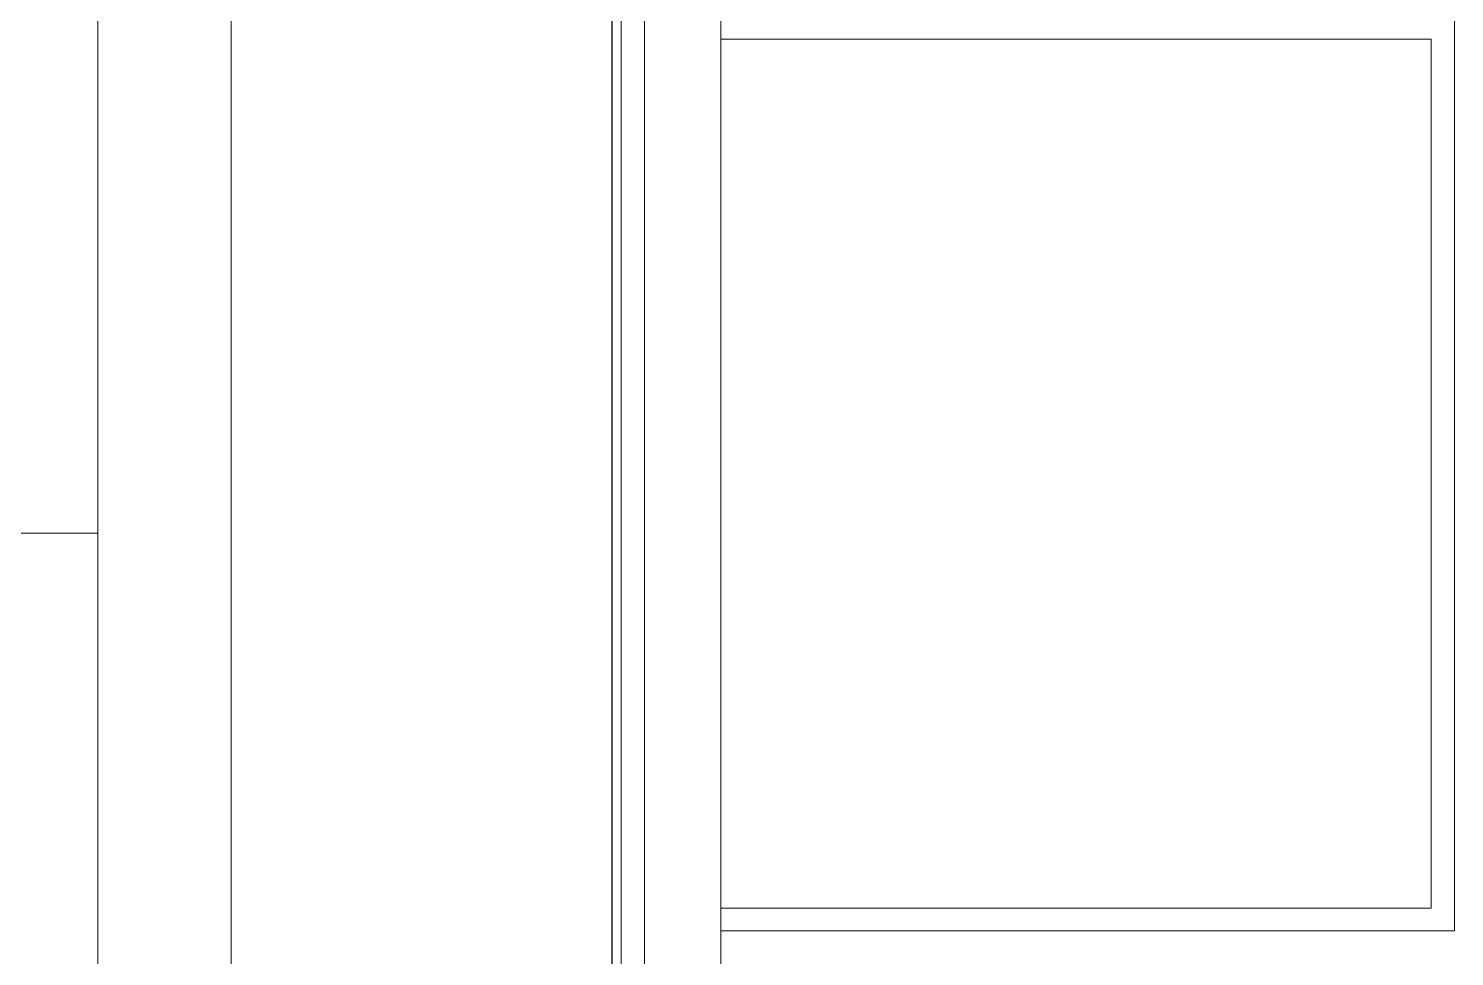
# Model space of a CAD drawing. Header units: inches. Extents: x -5096374 to -5070857, y -3259973 to -3243900.
# Drawn here: x -5078033.72 to -5078018.26, y -3259376.69 to -3259366.62 of the extents above; entities that cross this region are included whole.
import ezdxf

# ---------------------------------------------------------------- set-up
doc = ezdxf.new("R2010")
doc.units = ezdxf.units.IN
doc.header["$LTSCALE"] = 2
doc.header["$MEASUREMENT"] = 0
doc.layers.get('0').update_dxf_attribs({"linetype": 'CONTINUOUS'})
doc.layers.add('window', color=4, linetype='CONTINUOUS', lineweight=13)

msp = doc.modelspace()

# ---------------------------------------------------------------- linework, layer by layer
at = {"ltscale": 0.5}
msp.add_xline((-5078027.392, -3256928.327), (0, 1), dxfattribs=at)
at = {"layer": 'window'}
for p, q in [((-5078032.972, -3259318.281), (-5078032.972, -3259402.096)), ((-5078031.526, -3259319.678), (-5078031.526, -3259400.65)), ((-5078027.296, -3259323.782), (-5078027.296, -3259396.42)), ((-5078027.044, -3259396.168), (-5078027.044, -3259324.026)), ((-5078026.216, -3259395.34), (-5078026.216, -3259324.829)), ((-5078018.26, -3259366.492), (-5078018.26, -3259376.41)), ((-5078026.216, -3259366.737), (-5078018.512, -3259366.737)), ((-5078018.512, -3259366.737), (-5078018.512, -3259376.166)), ((-5078086.972, -3259372.096), (-5078032.972, -3259372.096)), ((-5078026.216, -3259376.166), (-5078018.512, -3259376.166)), ((-5078018.26, -3259376.41), (-5078026.216, -3259376.41))]:
    msp.add_line(p, q, dxfattribs=at)

doc.saveas('drawing.dxf')
